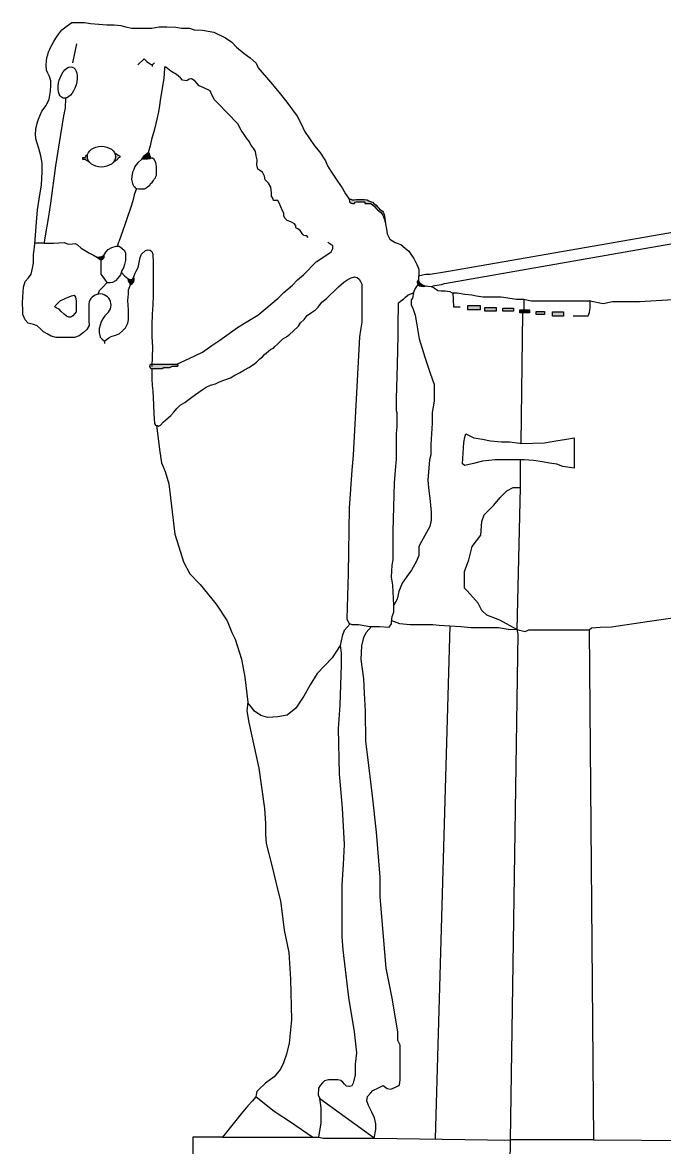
# Model space of a CAD drawing. Header units: millimetres. Extents: x 245 to 515, y 87 to 339.
# Drawn here: x 351.46 to 360.07, y 286.43 to 301.51 of the extents above; entities that cross this region are included whole.
import ezdxf

# ---------------------------------------------------------------- set-up
doc = ezdxf.new("R2010")
doc.units = ezdxf.units.MM
doc.layers.add('çizgi', color=10, linetype='Continuous')

msp = doc.modelspace()

# ---------------------------------------------------------------- hatches: boundary and pattern name
at = {"layer": 'çizgi'}
h = msp.add_hatch(color=256, dxfattribs=at)
h.dxf.hatch_style = 1
edge = h.paths.add_edge_path()
edge.add_ellipse((352.517, 299.713), major_axis=(0.189, 0), ratio=0.738269, start_angle=168.1116, end_angle=204.2388, ccw=False)
edge.add_line((352.332, 299.742), (352.315, 299.733))
edge.add_line((352.315, 299.733), (352.307, 299.719))
edge.add_line((352.307, 299.719), (352.297, 299.702))
edge.add_line((352.297, 299.702), (352.263, 299.702))
edge.add_line((352.263, 299.702), (352.263, 299.68))
edge.add_line((352.263, 299.68), (352.291, 299.68))
edge.add_line((352.291, 299.68), (352.297, 299.68))
edge.add_line((352.297, 299.68), (352.303, 299.674))
edge.add_line((352.303, 299.674), (352.314, 299.664))
edge.add_line((352.314, 299.664), (352.33, 299.657))
edge.add_line((352.33, 299.657), (352.345, 299.656))
edge = h.paths.add_edge_path()
edge.add_line((352.763, 299.713), (352.763, 299.723))
edge.add_line((352.763, 299.723), (352.757, 299.723))
edge.add_line((352.757, 299.723), (352.74, 299.732))
edge.add_line((352.74, 299.732), (352.718, 299.75))
edge.add_line((352.718, 299.75), (352.694, 299.762))
edge.add_ellipse((352.517, 299.713), major_axis=(0.189, 0), ratio=0.738269, start_angle=332.1735, end_angle=380.3183, ccw=False)
edge.add_line((352.684, 299.648), (352.701, 299.653))
edge.add_line((352.701, 299.653), (352.712, 299.661))
edge.add_line((352.712, 299.661), (352.726, 299.671))
edge.add_line((352.726, 299.671), (352.733, 299.68))
edge.add_line((352.733, 299.68), (352.741, 299.689))
edge.add_line((352.741, 299.689), (352.747, 299.696))
edge.add_line((352.747, 299.696), (352.757, 299.702))
edge.add_line((352.757, 299.702), (352.763, 299.702))
edge.add_line((352.763, 299.702), (352.763, 299.713))
h = msp.add_hatch(color=256, dxfattribs=at)
h.dxf.hatch_style = 1
h.paths.add_polyline_path([(353.176, 299.713), (353.167, 299.735), (353.161, 299.749), (353.155, 299.76), (353.144, 299.764), (353.081, 299.716), (353.058, 299.689), (353.058, 299.678), (353.069, 299.678), (353.082, 299.68), (353.102, 299.68), (353.118, 299.68), (353.136, 299.68), (353.154, 299.683), (353.168, 299.683), (353.176, 299.691)])
h = msp.add_hatch(color=256, dxfattribs=at)
h.dxf.hatch_style = 1
h.paths.add_polyline_path([(356.08, 299.132), (356.044, 299.138), (355.93, 299.138), (355.904, 299.134), (355.877, 299.134), (355.859, 299.144), (355.838, 299.144), (355.843, 299.109), (355.864, 299.088), (355.884, 299.083), (355.905, 299.083), (355.914, 299.092), (355.914, 299.103), (355.93, 299.107), (355.949, 299.107), (355.962, 299.107), (355.976, 299.107), (355.991, 299.107), (356.004, 299.107), (356.014, 299.107), (356.03, 299.107), (356.042, 299.107), (356.049, 299.105), (356.049, 299.101), (356.049, 299.094), (356.049, 299.087), (356.061, 299.087), (356.074, 299.087), (356.09, 299.087), (356.111, 299.087), (356.127, 299.084), (356.178, 299.046), (356.202, 299.019), (356.219, 299), (356.258, 298.97), (356.277, 298.945), (356.29, 298.928), (356.313, 298.871), (356.325, 298.811), (356.319, 298.851), (356.317, 298.873), (356.315, 298.887), (356.312, 298.917), (356.306, 298.94), (356.292, 298.969), (356.284, 298.981), (356.267, 298.995), (356.245, 299.011), (356.234, 299.023), (356.218, 299.041), (356.199, 299.062), (356.171, 299.086), (356.157, 299.101), (356.133, 299.107), (356.102, 299.119)])
h = msp.add_hatch(color=256, dxfattribs=at)
h.dxf.hatch_style = 1
h.paths.add_polyline_path([(352.554, 298.362), (352.554, 298.374), (352.547, 298.387), (352.522, 298.372), (352.509, 298.365), (352.49, 298.365), (352.465, 298.361), (352.501, 298.332), (352.511, 298.324), (352.537, 298.341)])
h = msp.add_hatch(color=256, dxfattribs=at)
h.dxf.hatch_style = 1
h.paths.add_polyline_path([(352.934, 298.015), (352.949, 298.036), (352.956, 298.062), (352.956, 298.08), (352.948, 298.098), (352.942, 298.08), (352.911, 298.061), (352.869, 298.078), (352.874, 298.048), (352.886, 298.031), (352.894, 298.02), (352.899, 298.004), (352.904, 297.996), (352.905, 297.995), (352.905, 297.996)])
h = msp.add_hatch(color=256, dxfattribs=at)
h.dxf.hatch_style = 1
h.paths.add_polyline_path([(356.792, 298.015), (356.773, 298.034), (356.766, 298.059), (356.756, 298.035), (356.756, 298.016), (356.763, 297.997), (356.777, 297.983), (356.804, 297.978), (356.839, 297.971), (356.88, 297.979), (356.855, 297.982), (356.82, 297.994)])
h = msp.add_hatch(color=256, dxfattribs=at)
h.dxf.hatch_style = 1
h.paths.add_polyline_path([(357.598, 297.712), (357.424, 297.712), (357.424, 297.706), (357.424, 297.663), (357.598, 297.663)])
h.paths.add_polyline_path([(357.815, 297.684), (357.652, 297.684), (357.652, 297.68), (357.652, 297.646), (357.815, 297.646)])
h.paths.add_polyline_path([(358.041, 297.683), (357.897, 297.683), (357.897, 297.64), (358.041, 297.64)])
h = msp.add_hatch(color=256, dxfattribs=at)
h.dxf.hatch_style = 1
h.paths.add_polyline_path([(358.257, 297.659), (358.126, 297.659), (358.128, 297.621), (358.257, 297.621)])
h = msp.add_hatch(color=256, dxfattribs=at)
h.dxf.hatch_style = 1
h.paths.add_polyline_path([(358.459, 297.638), (358.347, 297.638), (358.346, 297.638), (358.346, 297.597), (358.459, 297.597)])
h.paths.add_polyline_path([(358.71, 297.634), (358.564, 297.634), (358.563, 297.573), (358.71, 297.573)])
h = msp.add_hatch(color=256, dxfattribs=at)
h.dxf.hatch_style = 1
h.paths.add_polyline_path([(353.546, 296.917), (353.527, 296.932), (353.38, 296.932), (353.192, 296.932), (353.174, 296.929), (353.164, 296.897), (353.177, 296.869), (353.205, 296.869), (353.258, 296.869), (353.293, 296.869), (353.333, 296.869), (353.352, 296.88), (353.386, 296.88), (353.429, 296.88), (353.465, 296.9), (353.531, 296.9)])

# ---------------------------------------------------------------- linework, layer by layer
for p, q in [((351.945, 301.362), (351.988, 301.412)), ((351.988, 301.412), (352.057, 301.466)), ((352.057, 301.466), (352.122, 301.512)), ((352.122, 301.512), (352.29, 301.512)), ((352.29, 301.512), (352.372, 301.499)), ((352.372, 301.499), (352.483, 301.49)), ((352.483, 301.49), (352.59, 301.48)), ((352.59, 301.48), (352.688, 301.48)), ((352.688, 301.48), (352.779, 301.472)), ((352.779, 301.472), (352.839, 301.454)), ((352.839, 301.454), (352.926, 301.436)), ((352.926, 301.436), (352.973, 301.436)), ((352.973, 301.436), (353.035, 301.436)), ((353.035, 301.436), (353.194, 301.436)), ((353.194, 301.436), (353.289, 301.454)), ((353.289, 301.454), (353.395, 301.454)), ((353.395, 301.454), (353.513, 301.45)), ((353.513, 301.45), (353.592, 301.437)), ((353.592, 301.437), (353.697, 301.437)), ((353.697, 301.437), (353.761, 301.415)), ((353.761, 301.415), (353.874, 301.408)), ((353.874, 301.408), (354.024, 301.384)), ((351.856, 301.218), (351.879, 301.258)), ((351.879, 301.258), (351.906, 301.303)), ((351.906, 301.303), (351.945, 301.362)), ((354.024, 301.384), (354.181, 301.305)), ((354.181, 301.305), (354.267, 301.247)), ((351.796, 301.08), (351.808, 301.118)), ((351.808, 301.118), (351.824, 301.154)), ((351.824, 301.154), (351.835, 301.178)), ((351.835, 301.178), (351.856, 301.218)), ((352.133, 300.97), (352.185, 301.226)), ((354.267, 301.247), (354.329, 301.183)), ((354.329, 301.183), (354.432, 301.095)), ((351.778, 300.938), (351.78, 300.994)), ((351.78, 300.994), (351.783, 301.044)), ((351.783, 301.044), (351.796, 301.08)), ((353.007, 300.946), (353.091, 301.024)), ((353.091, 301.024), (353.124, 300.988)), ((353.124, 300.988), (353.158, 300.965)), ((353.158, 300.965), (353.185, 300.947)), ((353.198, 300.947), (353.216, 300.956)), ((353.216, 300.956), (353.23, 300.973)), ((354.432, 301.095), (354.511, 301.038)), ((354.511, 301.038), (354.592, 300.965)), ((354.592, 300.965), (354.62, 300.906)), ((351.781, 300.873), (351.778, 300.938)), ((351.799, 300.831), (351.781, 300.873)), ((351.822, 300.789), (351.799, 300.831)), ((353.185, 300.947), (353.198, 300.947)), ((353.198, 300.947), (353.198, 300.92)), ((353.36, 300.824), (353.355, 300.764)), ((353.362, 300.911), (353.36, 300.824)), ((353.381, 300.911), (353.362, 300.911)), ((353.402, 300.895), (353.381, 300.911)), ((353.448, 300.861), (353.402, 300.895)), ((353.522, 300.816), (353.448, 300.861)), ((353.579, 300.768), (353.522, 300.816)), ((354.62, 300.906), (354.783, 300.711)), ((351.84, 300.729), (351.822, 300.789)), ((351.834, 300.592), (351.84, 300.67)), ((351.84, 300.67), (351.84, 300.729)), ((353.346, 300.709), (353.317, 300.551)), ((353.355, 300.764), (353.346, 300.709)), ((353.605, 300.739), (353.579, 300.768)), ((353.663, 300.732), (353.605, 300.739)), ((353.693, 300.752), (353.663, 300.732)), ((353.724, 300.758), (353.693, 300.752)), ((353.768, 300.729), (353.724, 300.758)), ((353.827, 300.663), (353.768, 300.729)), ((353.889, 300.637), (353.827, 300.663)), ((354.783, 300.711), (354.898, 300.573)), ((351.816, 300.482), (351.834, 300.592)), ((353.317, 300.551), (353.306, 300.464)), ((353.973, 300.594), (353.889, 300.637)), ((353.995, 300.543), (353.973, 300.594)), ((354.033, 300.475), (353.995, 300.543)), ((354.898, 300.573), (355.001, 300.442)), ((357.198, 298.181), (370.936, 300.576)), ((351.718, 300.322), (351.774, 300.399)), ((351.774, 300.399), (351.816, 300.482)), ((352.029, 300.364), (352.008, 300.259)), ((352.034, 300.498), (352.029, 300.364)), ((353.297, 300.397), (353.284, 300.316)), ((353.306, 300.464), (353.297, 300.397)), ((354.256, 300.248), (354.033, 300.475)), ((355.001, 300.442), (355.139, 300.257)), ((357.117, 298.013), (370.821, 300.407)), ((351.658, 300.175), (351.674, 300.214)), ((351.674, 300.214), (351.718, 300.322)), ((352.008, 300.259), (351.951, 299.898)), ((353.26, 300.214), (353.244, 300.157)), ((353.284, 300.316), (353.26, 300.214)), ((354.293, 300.207), (354.256, 300.248)), ((354.347, 300.151), (354.293, 300.207)), ((355.139, 300.257), (355.197, 300.154)), ((351.631, 300.002), (351.639, 300.089)), ((351.639, 300.089), (351.658, 300.175)), ((353.223, 300.064), (353.187, 299.945)), ((353.244, 300.157), (353.223, 300.064)), ((354.389, 300.067), (354.347, 300.151)), ((354.431, 300.012), (354.389, 300.067)), ((355.197, 300.154), (355.239, 300.054)), ((355.239, 300.054), (355.374, 299.856)), ((351.643, 299.933), (351.631, 300.002)), ((351.655, 299.893), (351.643, 299.933)), ((351.951, 299.898), (351.903, 299.589)), ((353.187, 299.945), (353.17, 299.856)), ((354.465, 299.957), (354.431, 300.012)), ((354.501, 299.91), (354.465, 299.957)), ((354.524, 299.863), (354.501, 299.91)), ((351.676, 299.822), (351.655, 299.893)), ((351.705, 299.725), (351.676, 299.822)), ((352.694, 299.762), (352.718, 299.75)), ((352.718, 299.75), (352.74, 299.732)), ((353.144, 299.764), (353.081, 299.716)), ((353.17, 299.856), (353.144, 299.764)), ((353.155, 299.76), (353.144, 299.764)), ((353.161, 299.749), (353.155, 299.76)), ((353.167, 299.735), (353.161, 299.749)), ((354.557, 299.828), (354.524, 299.863)), ((354.583, 299.781), (354.557, 299.828)), ((354.593, 299.725), (354.583, 299.781)), ((355.374, 299.856), (355.446, 299.775)), ((355.446, 299.775), (355.522, 299.656)), ((351.724, 299.628), (351.705, 299.725)), ((351.724, 299.516), (351.724, 299.628)), ((352.263, 299.702), (352.297, 299.702)), ((352.263, 299.702), (352.263, 299.68)), ((352.263, 299.68), (352.291, 299.68)), ((352.291, 299.68), (352.297, 299.68)), ((352.297, 299.702), (352.307, 299.719)), ((352.297, 299.68), (352.303, 299.674)), ((352.303, 299.674), (352.314, 299.664)), ((352.307, 299.719), (352.315, 299.733)), ((352.314, 299.664), (352.33, 299.657)), ((352.315, 299.733), (352.332, 299.742)), ((352.33, 299.657), (352.345, 299.656)), ((352.701, 299.653), (352.684, 299.648)), ((352.712, 299.661), (352.701, 299.653)), ((352.726, 299.671), (352.712, 299.661)), ((352.733, 299.68), (352.726, 299.671)), ((352.741, 299.689), (352.733, 299.68)), ((352.74, 299.732), (352.757, 299.723)), ((352.747, 299.696), (352.741, 299.689)), ((352.757, 299.702), (352.747, 299.696)), ((352.757, 299.723), (352.763, 299.723)), ((352.763, 299.702), (352.757, 299.702)), ((352.763, 299.723), (352.763, 299.713)), ((352.763, 299.713), (352.763, 299.702)), ((353.001, 299.625), (352.966, 299.579)), ((353.058, 299.678), (353.001, 299.625)), ((353.081, 299.716), (353.058, 299.689)), ((353.058, 299.689), (353.058, 299.678)), ((353.069, 299.678), (353.058, 299.678)), ((353.082, 299.68), (353.069, 299.678)), ((353.102, 299.68), (353.082, 299.68)), ((353.118, 299.68), (353.102, 299.68)), ((353.136, 299.68), (353.118, 299.68)), ((353.154, 299.683), (353.136, 299.68)), ((353.168, 299.683), (353.154, 299.683)), ((353.176, 299.713), (353.167, 299.735)), ((353.176, 299.691), (353.168, 299.683)), ((353.176, 299.691), (353.176, 299.713)), ((353.202, 299.691), (353.176, 299.691)), ((353.222, 299.673), (353.202, 299.691)), ((353.247, 299.636), (353.222, 299.673)), ((353.251, 299.611), (353.247, 299.636)), ((353.256, 299.575), (353.251, 299.611)), ((354.606, 299.67), (354.593, 299.725)), ((354.601, 299.605), (354.606, 299.67)), ((354.616, 299.546), (354.601, 299.605)), ((355.522, 299.656), (355.546, 299.591)), ((351.715, 299.329), (351.724, 299.516)), ((351.903, 299.589), (351.836, 299.088)), ((352.923, 299.448), (352.921, 299.406)), ((352.934, 299.503), (352.923, 299.448)), ((352.95, 299.54), (352.934, 299.503)), ((352.966, 299.579), (352.95, 299.54)), ((353.241, 299.431), (353.247, 299.448)), ((353.247, 299.448), (353.253, 299.466)), ((353.253, 299.481), (353.256, 299.499)), ((353.253, 299.466), (353.253, 299.481)), ((353.256, 299.535), (353.256, 299.575)), ((353.256, 299.499), (353.256, 299.535)), ((354.678, 299.505), (354.616, 299.546)), ((354.702, 299.452), (354.678, 299.505)), ((354.714, 299.402), (354.702, 299.452)), ((355.546, 299.591), (355.593, 299.517)), ((355.593, 299.517), (355.684, 299.386)), ((351.693, 299.201), (351.715, 299.329)), ((352.921, 299.406), (352.932, 299.353)), ((352.932, 299.353), (352.94, 299.338)), ((352.94, 299.338), (352.947, 299.324)), ((352.947, 299.324), (352.96, 299.31)), ((352.96, 299.31), (352.968, 299.297)), ((352.968, 299.297), (352.986, 299.287)), ((353.109, 299.289), (353.122, 299.294)), ((353.122, 299.294), (353.136, 299.309)), ((353.136, 299.309), (353.152, 299.32)), ((353.152, 299.32), (353.164, 299.329)), ((353.164, 299.329), (353.172, 299.343)), ((353.172, 299.343), (353.184, 299.357)), ((353.184, 299.357), (353.198, 299.367)), ((353.198, 299.367), (353.217, 299.395)), ((353.217, 299.395), (353.226, 299.412)), ((353.226, 299.412), (353.241, 299.431)), ((354.755, 299.356), (354.714, 299.402)), ((354.787, 299.304), (354.755, 299.356)), ((354.797, 299.23), (354.787, 299.304)), ((355.684, 299.386), (355.744, 299.295)), ((355.744, 299.295), (355.791, 299.213)), ((351.659, 298.999), (351.693, 299.201)), ((352.956, 299.202), (352.939, 299.122)), ((352.986, 299.287), (352.956, 299.202)), ((352.986, 299.287), (353.014, 299.283)), ((353.014, 299.283), (353.039, 299.283)), ((353.039, 299.283), (353.055, 299.283)), ((353.055, 299.283), (353.075, 299.283)), ((353.075, 299.283), (353.096, 299.283)), ((353.096, 299.283), (353.109, 299.289)), ((354.797, 299.185), (354.797, 299.23)), ((354.818, 299.149), (354.797, 299.185)), ((354.824, 299.126), (354.818, 299.149)), ((355.791, 299.213), (355.838, 299.144)), ((355.838, 299.144), (355.843, 299.109)), ((355.838, 299.144), (355.859, 299.144)), ((355.859, 299.144), (355.877, 299.134)), ((351.647, 298.836), (351.659, 298.999)), ((351.836, 299.088), (351.806, 298.911)), ((352.912, 299.034), (352.859, 298.88)), ((352.939, 299.122), (352.912, 299.034)), ((354.85, 299.124), (354.824, 299.126)), ((354.88, 299.124), (354.85, 299.124)), ((354.902, 299.092), (354.88, 299.124)), ((354.923, 299.039), (354.902, 299.092)), ((354.946, 298.987), (354.923, 299.039)), ((355.843, 299.109), (355.864, 299.088)), ((355.864, 299.088), (355.884, 299.083)), ((355.877, 299.134), (355.904, 299.134)), ((355.884, 299.083), (355.905, 299.083)), ((355.904, 299.134), (355.93, 299.138)), ((355.905, 299.083), (355.914, 299.092)), ((355.914, 299.103), (355.93, 299.107)), ((355.914, 299.092), (355.914, 299.103)), ((355.93, 299.138), (356.044, 299.138)), ((355.93, 299.107), (355.949, 299.107)), ((355.949, 299.107), (355.962, 299.107)), ((355.962, 299.107), (355.976, 299.107)), ((355.976, 299.107), (355.991, 299.107)), ((355.991, 299.107), (356.004, 299.107)), ((356.004, 299.107), (356.014, 299.107)), ((356.014, 299.107), (356.03, 299.107)), ((356.03, 299.107), (356.042, 299.107)), ((356.042, 299.107), (356.049, 299.105)), ((356.044, 299.138), (356.08, 299.132)), ((356.049, 299.105), (356.049, 299.101)), ((356.049, 299.101), (356.049, 299.094)), ((356.049, 299.094), (356.049, 299.087)), ((356.049, 299.087), (356.061, 299.087)), ((356.061, 299.087), (356.074, 299.087)), ((356.074, 299.087), (356.09, 299.087)), ((356.08, 299.132), (356.102, 299.119)), ((356.09, 299.087), (356.111, 299.087)), ((356.102, 299.119), (356.133, 299.107)), ((356.111, 299.087), (356.127, 299.084)), ((356.127, 299.084), (356.178, 299.046)), ((356.133, 299.107), (356.157, 299.101)), ((356.157, 299.101), (356.171, 299.086)), ((356.171, 299.086), (356.199, 299.062)), ((356.178, 299.046), (356.202, 299.019)), ((356.199, 299.062), (356.218, 299.041)), ((356.202, 299.019), (356.219, 299)), ((356.218, 299.041), (356.234, 299.023)), ((356.219, 299), (356.258, 298.97)), ((356.234, 299.023), (356.245, 299.011)), ((356.245, 299.011), (356.267, 298.995)), ((356.267, 298.995), (356.284, 298.981)), ((351.806, 298.911), (351.757, 298.624)), ((352.859, 298.88), (352.831, 298.801)), ((354.964, 298.955), (354.946, 298.987)), ((354.964, 298.92), (354.964, 298.955)), ((354.975, 298.89), (354.964, 298.92)), ((355.008, 298.859), (354.975, 298.89)), ((355.057, 298.84), (355.008, 298.859)), ((356.258, 298.97), (356.277, 298.945)), ((356.277, 298.945), (356.29, 298.928)), ((356.284, 298.981), (356.292, 298.969)), ((356.29, 298.928), (356.313, 298.871)), ((356.292, 298.969), (356.306, 298.94)), ((356.306, 298.94), (356.312, 298.917)), ((356.312, 298.917), (356.315, 298.887)), ((356.313, 298.871), (356.325, 298.811)), ((356.315, 298.887), (356.317, 298.873)), ((356.317, 298.873), (356.319, 298.851)), ((356.319, 298.851), (356.325, 298.811)), ((351.624, 298.543), (351.647, 298.836)), ((352.831, 298.801), (352.751, 298.571)), ((355.105, 298.813), (355.057, 298.84)), ((355.125, 298.784), (355.105, 298.813)), ((355.125, 298.758), (355.125, 298.784)), ((355.15, 298.746), (355.125, 298.758)), ((355.18, 298.724), (355.15, 298.746)), ((355.199, 298.695), (355.18, 298.724)), ((355.218, 298.671), (355.199, 298.695)), ((356.325, 298.811), (356.337, 298.74)), ((356.337, 298.74), (356.348, 298.677)), ((351.615, 298.465), (351.624, 298.543)), ((351.75, 298.555), (351.625, 298.554)), ((351.757, 298.624), (351.75, 298.566)), ((351.75, 298.566), (351.75, 298.555)), ((351.75, 298.555), (351.874, 298.555)), ((351.874, 298.555), (352.019, 298.56)), ((352.019, 298.56), (352.072, 298.539)), ((352.072, 298.539), (352.13, 298.544)), ((352.13, 298.544), (352.165, 298.547)), ((352.165, 298.547), (352.195, 298.532)), ((352.734, 298.513), (352.751, 298.571)), ((355.23, 298.656), (355.218, 298.671)), ((355.251, 298.651), (355.23, 298.656)), ((355.269, 298.651), (355.251, 298.651)), ((355.289, 298.629), (355.269, 298.651)), ((355.62, 298.518), (355.552, 298.562)), ((356.348, 298.677), (356.385, 298.606)), ((356.385, 298.606), (356.453, 298.561)), ((356.453, 298.561), (356.531, 298.535)), ((351.604, 298.4), (351.615, 298.465)), ((351.604, 298.29), (351.604, 298.4)), ((352.195, 298.532), (352.246, 298.486)), ((352.246, 298.486), (352.358, 298.418)), ((352.358, 298.418), (352.409, 298.391)), ((352.409, 298.391), (352.465, 298.361)), ((352.547, 298.387), (352.574, 298.432)), ((352.574, 298.432), (352.608, 298.466)), ((352.608, 298.466), (352.654, 298.493)), ((352.654, 298.493), (352.715, 298.513)), ((352.715, 298.513), (352.753, 298.513)), ((352.753, 298.513), (352.791, 298.486)), ((352.791, 298.486), (352.826, 298.454)), ((352.826, 298.454), (352.841, 298.418)), ((352.841, 298.418), (352.841, 298.375)), ((353.036, 298.36), (353.054, 298.407)), ((353.054, 298.407), (353.107, 298.453)), ((353.107, 298.453), (353.139, 298.464)), ((353.139, 298.464), (353.171, 298.459)), ((353.171, 298.459), (353.193, 298.443)), ((353.193, 298.443), (353.206, 298.405)), ((353.206, 298.405), (353.206, 298.374)), ((355.498, 298.371), (355.597, 298.437)), ((355.597, 298.437), (355.62, 298.482)), ((355.62, 298.482), (355.62, 298.518)), ((356.531, 298.535), (356.59, 298.486)), ((356.59, 298.486), (356.638, 298.446)), ((356.638, 298.446), (356.676, 298.391)), ((356.676, 298.391), (356.706, 298.347)), ((351.591, 298.218), (351.604, 298.29)), ((352.49, 298.365), (352.465, 298.361)), ((352.465, 298.361), (352.501, 298.332)), ((352.509, 298.365), (352.49, 298.365)), ((352.511, 298.324), (352.501, 298.332)), ((352.522, 298.372), (352.509, 298.365)), ((352.511, 298.324), (352.537, 298.341)), ((352.511, 298.31), (352.511, 298.324)), ((352.511, 298.251), (352.511, 298.31)), ((352.511, 298.196), (352.511, 298.251)), ((352.547, 298.387), (352.522, 298.372)), ((352.537, 298.341), (352.554, 298.362)), ((352.554, 298.374), (352.547, 298.387)), ((352.554, 298.362), (352.554, 298.374)), ((352.827, 298.269), (352.813, 298.224)), ((352.84, 298.319), (352.827, 298.269)), ((352.841, 298.375), (352.84, 298.319)), ((353.008, 298.226), (353.022, 298.294)), ((353.022, 298.294), (353.036, 298.36)), ((353.206, 298.374), (353.211, 298.314)), ((353.211, 298.314), (353.211, 298.272)), ((353.211, 298.272), (353.211, 297.853)), ((355.225, 298.129), (355.396, 298.303)), ((355.396, 298.303), (355.498, 298.371)), ((356.706, 298.347), (356.744, 298.268)), ((356.744, 298.268), (356.773, 298.206)), ((351.496, 298.039), (351.537, 298.089)), ((351.537, 298.089), (351.576, 298.137)), ((351.576, 298.137), (351.591, 298.218)), ((352.511, 298.139), (352.511, 298.196)), ((352.538, 298.101), (352.511, 298.139)), ((352.592, 298.026), (352.538, 298.101)), ((352.771, 298.129), (352.735, 298.085)), ((352.79, 298.185), (352.771, 298.129)), ((352.783, 298.163), (352.828, 298.115)), ((352.813, 298.224), (352.79, 298.185)), ((352.828, 298.115), (352.869, 298.078)), ((352.942, 298.08), (352.955, 298.117)), ((352.956, 298.08), (352.948, 298.098)), ((352.955, 298.117), (352.97, 298.149)), ((352.97, 298.149), (352.983, 298.177)), ((352.983, 298.177), (353.008, 298.226)), ((355.146, 298.06), (355.225, 298.129)), ((355.819, 298.067), (355.867, 298.09)), ((355.867, 298.09), (355.912, 298.102)), ((355.912, 298.102), (355.947, 298.092)), ((355.947, 298.092), (355.972, 298.07)), ((356.773, 298.137), (356.766, 298.097)), ((356.766, 298.097), (356.766, 298.059)), ((356.769, 298.117), (356.822, 298.127)), ((356.773, 298.206), (356.773, 298.137)), ((356.822, 298.127), (356.868, 298.136)), ((356.868, 298.136), (356.926, 298.136)), ((356.926, 298.136), (356.976, 298.146)), ((356.976, 298.146), (357.034, 298.157)), ((357.034, 298.157), (357.198, 298.181)), ((351.468, 297.899), (351.473, 297.965)), ((351.473, 297.965), (351.496, 298.039)), ((352.491, 297.919), (352.527, 297.956)), ((352.527, 297.956), (352.592, 298.026)), ((352.604, 298.023), (352.592, 298.026)), ((352.634, 298.019), (352.604, 298.023)), ((352.663, 298.026), (352.634, 298.019)), ((352.704, 298.048), (352.663, 298.026)), ((352.735, 298.085), (352.704, 298.048)), ((352.869, 298.078), (352.911, 298.061)), ((352.869, 298.078), (352.874, 298.048)), ((352.874, 298.048), (352.886, 298.031)), ((352.878, 297.926), (352.905, 297.996)), ((352.886, 298.031), (352.894, 298.02)), ((352.894, 298.02), (352.899, 298.004)), ((352.899, 298.004), (352.904, 297.996)), ((352.904, 297.996), (352.905, 297.995)), ((352.905, 297.996), (352.934, 298.015)), ((352.911, 298.061), (352.942, 298.08)), ((352.934, 298.015), (352.949, 298.036)), ((352.949, 298.036), (352.956, 298.062)), ((352.956, 298.062), (352.956, 298.08)), ((354.962, 297.89), (355.08, 297.99)), ((355.08, 297.99), (355.146, 298.06)), ((355.645, 297.919), (355.694, 297.967)), ((355.694, 297.967), (355.768, 298.032)), ((355.768, 298.032), (355.819, 298.067)), ((355.972, 298.07), (355.99, 298.04)), ((355.99, 298.04), (356.008, 298.003)), ((356.008, 298.003), (356.006, 297.951)), ((356.006, 297.951), (356.006, 297.9)), ((356.719, 297.93), (356.745, 297.97)), ((356.745, 297.97), (356.763, 297.997)), ((356.756, 298.035), (356.766, 298.059)), ((356.756, 298.016), (356.756, 298.035)), ((356.763, 297.997), (356.756, 298.016)), ((356.763, 297.997), (356.777, 297.983)), ((356.766, 298.059), (356.773, 298.034)), ((356.773, 298.034), (356.792, 298.015)), ((356.777, 297.983), (356.804, 297.978)), ((356.792, 298.015), (356.82, 297.994)), ((356.804, 297.978), (356.839, 297.971)), ((356.82, 297.994), (356.855, 297.982)), ((356.839, 297.971), (356.88, 297.979)), ((356.855, 297.982), (356.94, 297.971)), ((356.94, 297.971), (356.989, 297.986)), ((356.94, 297.971), (356.978, 297.952)), ((356.978, 297.952), (357.027, 297.918)), ((356.989, 297.986), (357.077, 298.001)), ((357.077, 298.001), (357.117, 298.013)), ((351.459, 297.759), (351.468, 297.899)), ((351.962, 297.781), (352.04, 297.815)), ((352.04, 297.815), (352.117, 297.849)), ((352.117, 297.849), (352.152, 297.857)), ((352.152, 297.857), (352.168, 297.827)), ((352.168, 297.827), (352.176, 297.78)), ((352.474, 297.871), (352.491, 297.919)), ((352.87, 297.785), (352.878, 297.875)), ((352.878, 297.875), (352.878, 297.926)), ((353.211, 297.853), (353.208, 297.724)), ((354.614, 297.587), (354.885, 297.816)), ((354.885, 297.816), (354.962, 297.89)), ((355.471, 297.761), (355.533, 297.81)), ((355.533, 297.81), (355.581, 297.856)), ((355.581, 297.856), (355.645, 297.919)), ((356.006, 297.9), (356.006, 297.752)), ((356.532, 297.778), (356.565, 297.8)), ((356.565, 297.8), (356.592, 297.828)), ((356.592, 297.828), (356.63, 297.86)), ((356.63, 297.86), (356.7, 297.889)), ((356.686, 297.816), (356.671, 297.792)), ((356.671, 297.792), (356.671, 297.726)), ((356.7, 297.889), (356.686, 297.816)), ((356.7, 297.889), (356.719, 297.93)), ((357.027, 297.918), (357.074, 297.912)), ((357.074, 297.912), (357.125, 297.912)), ((357.125, 297.912), (357.187, 297.906)), ((357.187, 297.906), (357.221, 297.888)), ((357.221, 297.888), (357.287, 297.888)), ((357.228, 297.888), (357.239, 297.699)), ((357.287, 297.888), (357.389, 297.871)), ((357.389, 297.871), (357.485, 297.862)), ((357.485, 297.862), (357.545, 297.849)), ((357.545, 297.849), (357.631, 297.832)), ((357.631, 297.832), (357.717, 297.832)), ((357.717, 297.832), (357.877, 297.832)), ((357.877, 297.832), (358.084, 297.801)), ((358.084, 297.801), (358.179, 297.801)), ((358.179, 297.801), (358.179, 297.659)), ((358.179, 297.801), (358.278, 297.782)), ((359.729, 297.769), (360.553, 297.821)), ((351.465, 297.646), (351.459, 297.759)), ((351.465, 297.598), (351.465, 297.646)), ((351.89, 297.699), (351.903, 297.719)), ((351.91, 297.687), (351.89, 297.699)), ((351.903, 297.719), (351.962, 297.781)), ((351.948, 297.666), (351.91, 297.687)), ((351.979, 297.636), (351.948, 297.666)), ((352.015, 297.602), (351.979, 297.636)), ((352.176, 297.78), (352.176, 297.729)), ((352.176, 297.729), (352.176, 297.684)), ((352.176, 297.684), (352.176, 297.634)), ((352.348, 297.714), (352.348, 297.517)), ((352.88, 297.659), (352.87, 297.785)), ((352.88, 297.588), (352.88, 297.659)), ((353.208, 297.724), (353.199, 297.601)), ((355.334, 297.622), (355.389, 297.659)), ((355.389, 297.659), (355.421, 297.695)), ((355.421, 297.695), (355.471, 297.761)), ((356.006, 297.752), (356.006, 297.631)), ((356.496, 297.507), (356.502, 297.692)), ((356.502, 297.751), (356.532, 297.778)), ((356.502, 297.732), (356.502, 297.751)), ((356.502, 297.692), (356.502, 297.732)), ((356.671, 297.726), (356.698, 297.666)), ((356.698, 297.666), (356.722, 297.587)), ((357.239, 297.699), (357.326, 297.699)), ((357.598, 297.712), (357.424, 297.712)), ((357.424, 297.712), (357.424, 297.706)), ((357.424, 297.706), (357.424, 297.663)), ((357.424, 297.663), (357.598, 297.663)), ((357.598, 297.663), (357.598, 297.712)), ((357.815, 297.684), (357.652, 297.684)), ((357.652, 297.684), (357.652, 297.68)), ((357.652, 297.68), (357.652, 297.646)), ((357.652, 297.646), (357.815, 297.646)), ((357.815, 297.646), (357.815, 297.684)), ((357.897, 297.683), (358.041, 297.683)), ((357.897, 297.64), (357.897, 297.683)), ((358.041, 297.64), (357.897, 297.64)), ((358.041, 297.683), (358.041, 297.64)), ((358.126, 297.659), (358.257, 297.659)), ((358.128, 297.621), (358.126, 297.659)), ((358.257, 297.659), (358.257, 297.621)), ((358.278, 297.782), (358.399, 297.782)), ((358.346, 297.597), (358.346, 297.638)), ((358.347, 297.638), (358.346, 297.638)), ((358.347, 297.638), (358.459, 297.638)), ((358.399, 297.782), (358.613, 297.782)), ((358.459, 297.638), (358.459, 297.597)), ((358.563, 297.573), (358.564, 297.634)), ((358.564, 297.634), (358.71, 297.634)), ((358.613, 297.782), (359.062, 297.782)), ((358.71, 297.634), (358.71, 297.573)), ((359.059, 297.623), (359.066, 297.659)), ((359.07, 297.781), (359.062, 297.782)), ((359.066, 297.659), (359.07, 297.684)), ((359.07, 297.684), (359.07, 297.781)), ((359.07, 297.781), (359.246, 297.744)), ((359.246, 297.744), (359.367, 297.769)), ((359.367, 297.769), (359.493, 297.769)), ((359.493, 297.769), (359.729, 297.769)), ((351.482, 297.555), (351.465, 297.598)), ((351.495, 297.524), (351.482, 297.555)), ((351.533, 297.48), (351.495, 297.524)), ((352.047, 297.572), (352.015, 297.602)), ((352.079, 297.562), (352.047, 297.572)), ((352.106, 297.562), (352.079, 297.562)), ((352.134, 297.579), (352.106, 297.562)), ((352.156, 297.607), (352.134, 297.579)), ((352.176, 297.634), (352.156, 297.607)), ((352.348, 297.517), (352.353, 297.448)), ((352.511, 297.496), (352.487, 297.407)), ((352.536, 297.537), (352.511, 297.496)), ((352.563, 297.58), (352.536, 297.537)), ((352.594, 297.609), (352.563, 297.58)), ((352.869, 297.479), (352.88, 297.525)), ((352.88, 297.525), (352.88, 297.588)), ((353.199, 297.601), (353.191, 297.457)), ((354.34, 297.424), (354.459, 297.495)), ((354.459, 297.495), (354.614, 297.587)), ((355.161, 297.441), (355.187, 297.484)), ((355.187, 297.484), (355.235, 297.529)), ((355.235, 297.529), (355.275, 297.582)), ((355.275, 297.582), (355.334, 297.622)), ((356.006, 297.492), (355.99, 297.388)), ((356.006, 297.631), (356.006, 297.492)), ((356.496, 297.313), (356.496, 297.507)), ((356.722, 297.587), (356.742, 297.487)), ((356.742, 297.487), (356.777, 297.268)), ((358.257, 297.621), (358.128, 297.621)), ((358.163, 297.621), (358.139, 295.865)), ((358.459, 297.597), (358.346, 297.597)), ((358.71, 297.573), (358.563, 297.573)), ((358.84, 297.58), (359.045, 297.58)), ((359.045, 297.58), (359.059, 297.623)), ((351.605, 297.464), (351.533, 297.48)), ((351.657, 297.446), (351.605, 297.464)), ((351.703, 297.402), (351.657, 297.446)), ((351.741, 297.365), (351.703, 297.402)), ((351.791, 297.336), (351.741, 297.365)), ((351.844, 297.306), (351.791, 297.336)), ((352.275, 297.357), (352.217, 297.309)), ((352.321, 297.395), (352.275, 297.357)), ((352.353, 297.448), (352.321, 297.395)), ((352.487, 297.407), (352.487, 297.353)), ((352.487, 297.353), (352.502, 297.291)), ((352.705, 297.321), (352.756, 297.338)), ((352.756, 297.338), (352.805, 297.381)), ((352.805, 297.381), (352.84, 297.417)), ((352.84, 297.417), (352.869, 297.479)), ((353.191, 297.457), (353.191, 297.301)), ((354.104, 297.254), (354.34, 297.424)), ((355, 297.299), (355.042, 297.334)), ((355.042, 297.334), (355.089, 297.374)), ((355.089, 297.374), (355.161, 297.441)), ((355.99, 297.388), (355.978, 297.297)), ((351.912, 297.29), (351.844, 297.306)), ((352.056, 297.29), (351.912, 297.29)), ((352.154, 297.29), (352.056, 297.29)), ((352.217, 297.309), (352.154, 297.29)), ((352.502, 297.291), (352.525, 297.265)), ((352.525, 297.265), (352.558, 297.241)), ((352.558, 297.241), (352.586, 297.261)), ((352.558, 297.241), (352.558, 297.209)), ((352.586, 297.261), (352.614, 297.282)), ((352.614, 297.282), (352.647, 297.301)), ((352.647, 297.301), (352.705, 297.321)), ((353.191, 297.301), (353.203, 297.153)), ((353.998, 297.179), (354.104, 297.254)), ((354.843, 297.167), (354.881, 297.203)), ((354.881, 297.203), (354.909, 297.229)), ((354.909, 297.229), (354.951, 297.272)), ((354.951, 297.272), (355, 297.299)), ((355.978, 297.297), (355.894, 295.711)), ((356.487, 296.928), (356.496, 297.313)), ((356.777, 297.268), (356.854, 297.023)), ((353.203, 297.153), (353.191, 296.901)), ((353.692, 297.008), (353.873, 297.09)), ((353.873, 297.09), (353.998, 297.179)), ((354.677, 297.028), (354.702, 297.059)), ((354.702, 297.059), (354.756, 297.106)), ((354.756, 297.106), (354.79, 297.132)), ((354.79, 297.132), (354.825, 297.144)), ((354.825, 297.144), (354.843, 297.167)), ((353.164, 296.897), (353.174, 296.929)), ((353.177, 296.869), (353.164, 296.897)), ((353.174, 296.929), (353.192, 296.932)), ((353.192, 296.932), (353.38, 296.932)), ((353.38, 296.932), (353.527, 296.932)), ((353.465, 296.9), (353.429, 296.88)), ((353.531, 296.9), (353.465, 296.9)), ((353.527, 296.932), (353.692, 297.008)), ((353.527, 296.932), (353.546, 296.917)), ((353.546, 296.917), (353.531, 296.9)), ((354.436, 296.853), (354.495, 296.884)), ((354.495, 296.884), (354.556, 296.925)), ((354.556, 296.925), (354.596, 296.958)), ((354.596, 296.958), (354.639, 297.001)), ((354.639, 297.001), (354.677, 297.028)), ((356.474, 296.466), (356.487, 296.928)), ((356.854, 297.023), (356.926, 296.811)), ((353.205, 296.869), (353.177, 296.869)), ((353.191, 296.869), (353.191, 296.801)), ((353.191, 296.801), (353.194, 296.735)), ((353.194, 296.735), (353.197, 296.645)), ((353.258, 296.869), (353.205, 296.869)), ((353.293, 296.869), (353.258, 296.869)), ((353.333, 296.869), (353.293, 296.869)), ((353.352, 296.88), (353.333, 296.869)), ((353.386, 296.88), (353.352, 296.88)), ((353.429, 296.88), (353.386, 296.88)), ((354.159, 296.717), (354.248, 296.749)), ((354.248, 296.749), (354.304, 296.783)), ((354.304, 296.783), (354.368, 296.816)), ((354.368, 296.816), (354.436, 296.853)), ((356.926, 296.811), (356.979, 296.656)), ((353.197, 296.645), (353.205, 296.573)), ((353.779, 296.524), (353.866, 296.585)), ((353.866, 296.585), (353.919, 296.622)), ((353.919, 296.622), (353.98, 296.651)), ((353.98, 296.651), (354.045, 296.668)), ((354.045, 296.668), (354.098, 296.694)), ((354.098, 296.694), (354.159, 296.717)), ((356.979, 296.656), (356.979, 296.435)), ((353.205, 296.573), (353.214, 296.383)), ((353.633, 296.417), (353.677, 296.446)), ((353.677, 296.446), (353.73, 296.486)), ((353.73, 296.486), (353.779, 296.524)), ((356.474, 296.305), (356.474, 296.466)), ((356.979, 296.435), (356.953, 296.281)), ((353.214, 296.383), (353.221, 296.264)), ((353.448, 296.244), (353.486, 296.289)), ((353.486, 296.289), (353.528, 296.335)), ((353.528, 296.335), (353.574, 296.379)), ((353.574, 296.379), (353.633, 296.417)), ((356.482, 296.279), (356.474, 296.305)), ((356.482, 296.23), (356.482, 296.279)), ((356.953, 296.281), (356.953, 296.139)), ((353.221, 296.264), (353.227, 296.136)), ((353.227, 296.136), (353.24, 296.112)), ((353.307, 296.114), (353.346, 296.153)), ((353.346, 296.153), (353.374, 296.18)), ((353.374, 296.18), (353.448, 296.244)), ((356.482, 296.089), (356.482, 296.23)), ((356.953, 296.139), (356.935, 295.853)), ((353.24, 296.112), (353.267, 296.106)), ((353.253, 296.109), (353.301, 295.754)), ((353.267, 296.106), (353.281, 296.098)), ((353.281, 296.098), (353.307, 296.114)), ((356.474, 296), (356.482, 296.089)), ((356.474, 295.855), (356.474, 296)), ((357.388, 295.952), (357.403, 295.998)), ((357.403, 295.998), (357.51, 295.943)), ((356.474, 295.784), (356.474, 295.855)), ((356.935, 295.853), (356.935, 295.715)), ((357.357, 295.595), (357.377, 295.879)), ((357.377, 295.879), (357.388, 295.952)), ((357.51, 295.943), (357.625, 295.924)), ((357.625, 295.924), (357.734, 295.903)), ((357.734, 295.903), (357.88, 295.887)), ((357.88, 295.887), (357.986, 295.887)), ((357.986, 295.887), (358.127, 295.869)), ((358.127, 295.869), (358.139, 295.865)), ((358.139, 295.865), (358.457, 295.875)), ((358.457, 295.875), (358.61, 295.902)), ((358.61, 295.902), (358.754, 295.926)), ((358.754, 295.926), (358.857, 295.944)), ((358.857, 295.944), (358.857, 295.671)), ((353.301, 295.754), (353.321, 295.606)), ((355.894, 295.711), (355.872, 295.509)), ((356.474, 295.654), (356.474, 295.784)), ((356.935, 295.715), (356.915, 295.649)), ((353.321, 295.606), (353.371, 295.492)), ((356.447, 295.338), (356.466, 295.565)), ((356.466, 295.565), (356.474, 295.654)), ((356.915, 295.649), (356.894, 295.373)), ((357.387, 295.573), (357.357, 295.595)), ((357.504, 295.6), (357.387, 295.573)), ((357.625, 295.629), (357.504, 295.6)), ((357.797, 295.646), (357.625, 295.629)), ((358.131, 295.646), (357.797, 295.646)), ((358.183, 295.646), (358.131, 295.646)), ((358.131, 295.646), (358.131, 295.277)), ((358.31, 295.639), (358.183, 295.646)), ((358.429, 295.623), (358.31, 295.639)), ((358.523, 295.601), (358.429, 295.623)), ((358.624, 295.59), (358.523, 295.601)), ((358.702, 295.558), (358.624, 295.59)), ((358.857, 295.534), (358.702, 295.558)), ((358.857, 295.671), (358.857, 295.534)), ((353.371, 295.492), (353.421, 295.327)), ((355.872, 295.509), (355.839, 294.999)), ((356.894, 295.373), (356.907, 295.232)), ((353.421, 295.327), (353.502, 294.65)), ((356.443, 295.179), (356.447, 295.338)), ((356.907, 295.232), (356.922, 295.134)), ((357.862, 295.144), (357.953, 295.231)), ((357.953, 295.231), (358.036, 295.275)), ((358.036, 295.275), (358.131, 295.275)), ((358.131, 295.277), (358.088, 293.373)), ((356.429, 294.69), (356.443, 295.179)), ((356.922, 295.134), (356.938, 294.947)), ((357.777, 295.04), (357.862, 295.144)), ((355.839, 294.999), (355.827, 294.124)), ((356.938, 294.947), (356.938, 294.838)), ((357.65, 294.911), (357.715, 294.978)), ((357.715, 294.978), (357.777, 295.04)), ((356.938, 294.838), (356.92, 294.754)), ((357.605, 294.639), (357.615, 294.819)), ((357.615, 294.819), (357.65, 294.911)), ((353.502, 294.65), (353.553, 294.481)), ((356.429, 294.411), (356.429, 294.69)), ((356.92, 294.754), (356.808, 294.551)), ((357.488, 294.486), (357.605, 294.639)), ((353.553, 294.481), (353.619, 294.279)), ((356.808, 294.551), (356.771, 294.487)), ((356.771, 294.487), (356.771, 294.366)), ((357.445, 294.306), (357.488, 294.486)), ((356.429, 294.305), (356.429, 294.411)), ((356.771, 294.366), (356.743, 294.29)), ((353.619, 294.279), (353.701, 294.12)), ((356.408, 294.075), (356.417, 294.234)), ((356.417, 294.234), (356.429, 294.305)), ((356.673, 294.168), (356.612, 294.082)), ((356.743, 294.29), (356.673, 294.168)), ((357.385, 294.151), (357.445, 294.306)), ((353.701, 294.12), (353.842, 293.975)), ((355.827, 294.124), (355.807, 293.514)), ((356.425, 293.968), (356.408, 294.075)), ((356.612, 294.082), (356.55, 293.994)), ((357.385, 294.045), (357.385, 294.151)), ((357.385, 293.928), (357.385, 294.045)), ((353.842, 293.975), (354.057, 293.713)), ((356.437, 293.7), (356.425, 293.968)), ((356.505, 293.883), (356.483, 293.781)), ((356.55, 293.994), (356.505, 293.883)), ((357.421, 293.889), (357.385, 293.928)), ((357.569, 293.725), (357.421, 293.889)), ((354.057, 293.713), (354.204, 293.487)), ((356.483, 293.781), (356.437, 293.7)), ((357.619, 293.626), (357.569, 293.725)), ((356.416, 293.546), (356.437, 293.603)), ((356.437, 293.603), (356.437, 293.7)), ((357.684, 293.564), (357.619, 293.626)), ((357.858, 293.499), (357.684, 293.564)), ((354.204, 293.487), (354.263, 293.333)), ((355.852, 293.448), (355.772, 293.361)), ((355.807, 293.514), (355.832, 293.458)), ((355.832, 293.458), (355.872, 293.438)), ((355.872, 293.438), (355.962, 293.438)), ((355.962, 293.438), (356.114, 293.413)), ((356.066, 293.333), (356.136, 293.413)), ((356.114, 293.413), (356.245, 293.413)), ((356.245, 293.413), (356.374, 293.403)), ((356.374, 293.403), (356.406, 293.45)), ((356.406, 293.477), (356.416, 293.546)), ((356.406, 293.45), (356.406, 293.477)), ((356.408, 293.493), (356.515, 293.454)), ((356.515, 293.454), (356.655, 293.438)), ((356.655, 293.438), (356.961, 293.438)), ((356.961, 293.438), (357.047, 293.43)), ((357.188, 293.424), (356.991, 286.549)), ((357.047, 293.43), (357.188, 293.424)), ((357.188, 293.424), (357.334, 293.411)), ((357.334, 293.411), (357.476, 293.399)), ((358.088, 293.373), (357.858, 293.499)), ((359.356, 293.41), (359.834, 293.479)), ((359.834, 293.479), (360.241, 293.54)), ((354.263, 293.333), (354.308, 293.242)), ((355.745, 293.284), (355.717, 293.159)), ((355.772, 293.361), (355.745, 293.284)), ((356.009, 293.152), (356.033, 293.265)), ((356.033, 293.265), (356.066, 293.333)), ((357.476, 293.399), (357.617, 293.399)), ((357.617, 293.399), (357.84, 293.399)), ((357.84, 293.399), (357.971, 293.377)), ((357.971, 293.377), (358.088, 293.373)), ((358.102, 293.309), (357.995, 286.529)), ((358.088, 293.373), (358.102, 293.309)), ((358.088, 293.373), (358.198, 293.347)), ((358.198, 293.347), (358.246, 293.37)), ((358.246, 293.37), (359.058, 293.37)), ((359.058, 293.37), (359.089, 293.394)), ((359.058, 293.37), (359.116, 286.53)), ((359.089, 293.394), (359.205, 293.405)), ((359.205, 293.405), (359.356, 293.41)), ((354.308, 293.242), (354.397, 292.973)), ((355.717, 293.159), (355.612, 292.992)), ((355.717, 293.159), (355.73, 293.058)), ((355.998, 292.969), (356.009, 293.152)), ((354.397, 292.973), (354.438, 292.734)), ((355.612, 292.992), (355.409, 292.782)), ((355.73, 293.058), (355.73, 292.898)), ((356.034, 292.709), (355.998, 292.969)), ((355.73, 292.898), (355.715, 292.356)), ((354.438, 292.734), (354.478, 292.398)), ((355.409, 292.782), (355.317, 292.63)), ((356.045, 292.521), (356.034, 292.709)), ((355.317, 292.63), (355.23, 292.478)), ((356.056, 292.276), (356.045, 292.521)), ((354.478, 292.398), (354.465, 292.282)), ((354.523, 292.334), (354.478, 292.39)), ((355.23, 292.478), (355.124, 292.317)), ((355.715, 292.356), (355.693, 292.047)), ((354.465, 292.282), (354.493, 292.127)), ((354.567, 292.278), (354.523, 292.334)), ((354.653, 292.22), (354.567, 292.278)), ((354.748, 292.191), (354.653, 292.22)), ((355.008, 292.224), (354.882, 292.2)), ((355.124, 292.317), (355.008, 292.224)), ((356.061, 291.877), (356.056, 292.276)), ((354.493, 292.127), (354.628, 291.515)), ((354.882, 292.2), (354.748, 292.191)), ((355.693, 292.047), (355.706, 291.437)), ((356.083, 291.696), (356.061, 291.877)), ((356.152, 291.14), (356.083, 291.696)), ((354.628, 291.515), (354.705, 290.972)), ((355.706, 291.437), (355.743, 290.979)), ((356.204, 290.654), (356.152, 291.14)), ((354.705, 290.972), (354.718, 290.769)), ((355.743, 290.979), (355.772, 290.491)), ((354.718, 290.769), (354.718, 290.623)), ((354.718, 290.623), (354.726, 290.503)), ((356.253, 290.05), (356.204, 290.654)), ((354.726, 290.503), (354.797, 290.224)), ((355.772, 290.491), (355.757, 290.223)), ((354.797, 290.224), (354.879, 289.891)), ((355.757, 290.223), (355.74, 289.948)), ((355.74, 289.948), (355.74, 289.251)), ((356.253, 289.787), (356.253, 290.05)), ((354.879, 289.891), (354.919, 289.736)), ((354.919, 289.736), (354.942, 289.562)), ((356.336, 288.833), (356.253, 289.787)), ((354.942, 289.562), (354.965, 289.342)), ((354.965, 289.342), (355.029, 289.042)), ((355.74, 289.251), (355.755, 289.079)), ((355.029, 289.042), (355.051, 288.685)), ((355.755, 289.079), (355.831, 288.44)), ((356.419, 288.407), (356.336, 288.833)), ((355.051, 288.685), (355.064, 288.138)), ((355.831, 288.44), (355.904, 287.978)), ((356.461, 288.159), (356.419, 288.407)), ((355.064, 288.138), (355.034, 287.826)), ((356.492, 287.976), (356.461, 288.159)), ((355.904, 287.978), (355.936, 287.697)), ((356.492, 287.862), (356.492, 287.976)), ((356.522, 287.801), (356.492, 287.862)), ((355.034, 287.826), (354.998, 287.676)), ((355.936, 287.697), (355.918, 287.543)), ((356.522, 287.479), (356.522, 287.801)), ((354.958, 287.563), (354.917, 287.476)), ((354.998, 287.676), (354.958, 287.563)), ((355.918, 287.543), (355.918, 287.467)), ((354.834, 287.376), (354.717, 287.289)), ((354.917, 287.476), (354.834, 287.376)), ((355.918, 287.402), (355.892, 287.29)), ((355.918, 287.467), (355.918, 287.402)), ((356.522, 287.339), (356.522, 287.479)), ((354.717, 287.289), (354.622, 287.199)), ((355.449, 287.26), (355.428, 287.222)), ((355.48, 287.292), (355.449, 287.26)), ((355.508, 287.321), (355.48, 287.292)), ((355.562, 287.333), (355.508, 287.321)), ((355.686, 287.333), (355.562, 287.333)), ((355.725, 287.327), (355.686, 287.333)), ((355.752, 287.304), (355.725, 287.327)), ((355.774, 287.276), (355.752, 287.304)), ((355.801, 287.249), (355.774, 287.276)), ((355.841, 287.244), (355.801, 287.249)), ((355.874, 287.252), (355.841, 287.244)), ((355.892, 287.29), (355.874, 287.252)), ((356.157, 287.19), (356.231, 287.226)), ((356.231, 287.226), (356.292, 287.256)), ((356.292, 287.256), (356.35, 287.217)), ((356.398, 287.209), (356.459, 287.235)), ((356.459, 287.235), (356.514, 287.262)), ((356.514, 287.262), (356.522, 287.339)), ((354.588, 287.104), (354.539, 287.046)), ((354.593, 287.134), (354.588, 287.104)), ((354.6, 287.178), (354.593, 287.134)), ((354.593, 287.104), (354.831, 286.913)), ((354.622, 287.199), (354.6, 287.178)), ((355.428, 287.222), (355.424, 287.134)), ((355.424, 287.134), (355.443, 287.083)), ((355.461, 286.96), (355.443, 287.083)), ((355.443, 287.083), (356.174, 286.555)), ((356.075, 287.054), (356.085, 287.11)), ((356.085, 287.11), (356.123, 287.157)), ((356.123, 287.157), (356.157, 287.19)), ((356.35, 287.217), (356.398, 287.209)), ((354.479, 286.985), (354.391, 286.877)), ((354.539, 287.046), (354.479, 286.985)), ((355.461, 286.854), (355.461, 286.96)), ((356.097, 286.988), (356.075, 287.054)), ((356.142, 286.899), (356.097, 286.988)), ((354.391, 286.877), (354.138, 286.566)), ((354.831, 286.913), (355.051, 286.772)), ((355.461, 286.759), (355.461, 286.854)), ((356.18, 286.825), (356.142, 286.899)), ((356.196, 286.744), (356.18, 286.825)), ((355.051, 286.772), (355.353, 286.566)), ((355.432, 286.566), (355.461, 286.759)), ((356.174, 286.552), (356.196, 286.67)), ((356.196, 286.67), (356.196, 286.744)), ((354.138, 286.566), (353.741, 286.566)), ((353.741, 286.566), (353.741, 286.232)), ((354.138, 286.566), (354.84, 286.566)), ((354.84, 286.566), (355.432, 286.566)), ((355.432, 286.566), (355.489, 286.552)), ((355.489, 286.552), (355.84, 286.552)), ((355.84, 286.552), (356.174, 286.552)), ((356.174, 286.552), (357.995, 286.523)), ((356.991, 286.549), (356.991, 286.539)), ((357.995, 286.53), (357.993, 286.206)), ((359.116, 286.53), (357.995, 286.53)), ((359.116, 286.53), (363.372, 286.502))]:
    msp.add_line(p, q, dxfattribs=at)
msp.add_arc((352.497, 297.723), 0.149, 310.266, 183.3646, dxfattribs=at)
for centre, major_axis, ratio in [((352.064, 300.707), (0.061, 0.208), 0.538222), ((352.517, 299.713), (0.189, 0), 0.738269)]:
    msp.add_ellipse(centre, major_axis=major_axis, ratio=ratio, dxfattribs=at)

doc.saveas('drawing.dxf')
